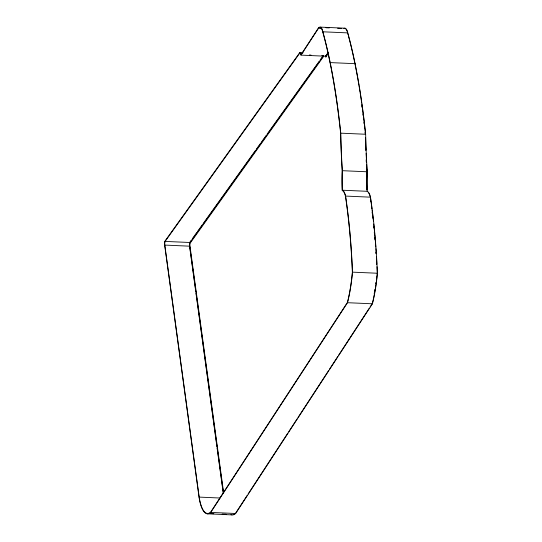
<?xml version="1.0" encoding="UTF-8"?>
<svg xmlns="http://www.w3.org/2000/svg" width="542" height="542" viewBox="0 0 542 542"><rect width="100%" height="100%" fill="white"/><g stroke="black" fill="none" stroke-linecap="round" stroke-linejoin="round"><path stroke-width="0.81" d="M366.853 171.977L366.805 173.46A82.743 26.05 -87.5 0 0 366.805 189.978M300.993 55.128L300.871 54.573A4.688 1.477 -87.5 0 0 299.875 52.98L164.978 241.603A3.57 1.125 -87.5 0 0 164.795 245.086L199.185 497.102A33.651 10.596 -87.5 0 0 210.723 512.041L347.436 302.402L347.978 300.18A75.745 23.848 -87.5 0 0 352.11 274.787L352.361 272.165A285.085 89.762 -87.5 0 0 345.484 196.306L345.301 195.554A16.666 5.244 -87.5 0 0 342.625 190.743L342.219 190.56L342.151 188.704A81.944 25.799 -87.5 0 1 342.151 172.342L342.205 170.75A315.458 99.328 -87.5 0 1 340.627 133.285A355.958 112.079 -87.5 0 0 330.078 62.825A318.608 100.324 -87.5 0 0 322.781 32.059L322.537 31.09A12.459 3.923 -87.5 0 0 318.527 28.245L300.993 55.128L325.898 56.226L328.201 52.689M323.208 56.144L189.883 242.701A3.57 1.125 -87.5 0 0 189.7 246.183L223.399 493.173M327.327 53.624L325.945 55.738A5.074 1.599 -87.5 0 0 325.877 55.419M328.513 53.055L325.789 57.235L325.566 56.199A3.889 1.226 -87.5 0 0 325.437 55.758M210.75 512.407L347.51 302.7A76.131 23.97 -87.5 0 0 352.49 272.145A285.688 89.958 -87.5 0 0 345.593 196.075A17.053 5.366 -87.5 0 0 342.334 190.215A81.557 25.677 -87.5 0 1 342.327 170.689A315.552 99.362 -87.5 0 1 340.749 133.163A356.44 112.235 -87.5 0 0 330.186 62.587A318.96 100.433 -87.5 0 0 322.876 31.795A12.852 4.045 -87.5 0 0 318.493 27.886L301.04 54.64A5.074 1.599 -87.5 0 0 299.767 52.601L164.958 241.102A3.957 1.247 -87.5 0 0 164.68 245.262L199.07 497.305A34.051 10.718 -87.5 0 0 210.75 512.407L235.655 513.504L372.415 303.798A76.131 23.97 -87.5 0 0 377.395 273.243A285.688 89.958 -87.5 0 0 370.498 197.173A17.053 5.366 -87.5 0 0 367.239 191.312A81.557 25.677 -87.5 0 1 367.232 171.787A315.552 99.362 -87.5 0 1 365.654 134.26A356.44 112.235 -87.5 0 0 355.091 63.685A318.96 100.433 -87.5 0 0 347.781 32.893A12.852 4.045 -87.5 0 0 343.811 28.584M235.628 513.139L247.172 495.429M248.094 494.013L287.816 433.105M288.744 431.689L297.057 418.939M297.978 417.523L328.466 370.782M329.387 369.366L337.7 356.616M338.621 355.2L369.109 308.459M370.03 307.043L372.34 303.5L372.882 301.277A75.745 23.848 -87.5 0 0 374.718 292.402M191.34 240.133L189.863 242.193A3.957 1.247 -87.5 0 0 189.537 244.225M192.329 238.758L196.753 232.565M197.735 231.19L202.166 224.998M203.148 223.622L255.302 150.696M256.285 149.321L260.709 143.129M261.698 141.753L266.122 135.561M267.104 134.186L319.258 61.26M320.241 59.884L323.195 55.758M323.723 56.253L190.032 243.344A2.771 0.874 -87.5 0 0 189.944 245.824L223.629 492.759M320.166 27.107L345.071 28.204M325.959 27.75L329.279 27.899M337.578 28.265L341.731 28.448M318.527 28.245L321.846 28.387M322.876 31.795L347.781 32.893M299.767 52.601L303.086 52.743M309.346 55.006L311.006 55.081M321.799 55.555L323.459 55.63M330.186 62.587L355.091 63.685M340.749 133.163L365.654 134.26M342.327 170.689L367.232 171.787M342.334 190.215L367.239 191.312M345.593 196.075L370.498 197.173M165.032 241.407L189.937 242.498M164.795 245.086L189.7 246.183M352.49 272.145L377.395 273.243M347.51 302.7L372.415 303.798M199.185 497.102L219.937 498.017M207.213 513.416L213.853 513.708M222.152 514.073L226.305 514.256M207.193 513.802L232.098 514.9M325.776 55.67L325.898 56.226M370.403 199.544L370.64 201.211M195.757 291.576L189.585 246.353A3.957 1.247 -87.5 0 1 189.531 245.675M195.987 293.249L216.895 446.486M217.118 448.159L223.175 492.543M365.037 132.343L365.2 133.867M366.677 169.063L366.812 171.252M235.655 513.504A34.051 10.718 -87.5 0 1 230.933 514.548M366.656 164.179A315.458 99.328 -87.5 0 0 367.11 171.848L367.056 173.44A81.944 25.799 -87.5 0 0 367.056 189.802M366.575 162.627A315.458 99.328 -87.5 0 1 366.135 153.271M366.006 150.134A315.458 99.328 -87.5 0 1 365.606 137.505M358.973 85.487A355.958 112.079 -87.5 0 0 354.983 63.922A318.608 100.324 -87.5 0 0 351.507 48.109M359.116 86.307A355.958 112.079 -87.5 0 1 360.051 92.093M360.186 92.926A355.958 112.079 -87.5 0 1 361.602 102.377M361.812 103.868A355.958 112.079 -87.5 0 1 363.323 115.148M363.418 115.907A355.958 112.079 -87.5 0 1 364.346 123.556M364.522 125.1A355.958 112.079 -87.5 0 1 365.45 133.603M347.679 33.157A318.608 100.324 -87.5 0 1 348.127 34.776M348.343 35.589A318.608 100.324 -87.5 0 1 350.274 43.028M350.43 43.658A318.608 100.324 -87.5 0 1 351.358 47.466M345.444 28.733A12.459 3.923 -87.5 0 1 345.83 29.004M346.202 29.41A12.459 3.923 -87.5 0 1 347.442 32.188M234.462 513.992A33.651 10.596 -87.5 0 1 233.284 514.46M376.412 281.223A75.745 23.848 -87.5 0 0 377.015 275.885L377.266 273.263A285.085 89.762 -87.5 0 0 376.975 266.698M376.331 281.887A75.745 23.848 -87.5 0 1 374.868 291.562M370.498 198.142A285.085 89.762 -87.5 0 1 371.934 208.595M372.13 210.113A285.085 89.762 -87.5 0 1 373.485 221.644M373.736 223.982A285.085 89.762 -87.5 0 1 374.136 227.897M374.217 228.683A285.085 89.762 -87.5 0 1 374.739 234.219M374.813 235.011A285.085 89.762 -87.5 0 1 375.227 239.801M375.355 241.407A285.085 89.762 -87.5 0 1 375.789 247.044M375.904 248.663A285.085 89.762 -87.5 0 1 376.236 253.541M376.439 256.813A285.085 89.762 -87.5 0 1 376.853 264.211M368.154 192.329A16.666 5.244 -87.5 0 1 369.014 193.528M369.278 194.05A16.666 5.244 -87.5 0 1 369.773 195.249M369.996 195.926A16.666 5.244 -87.5 0 1 370.206 196.651M366.284 162.072A316.738 99.735 -87.5 0 1 366.168 159.734M365.755 150.324A316.738 99.735 -87.5 0 1 365.586 145.595M361.792 105.751A355.261 111.862 -87.5 0 1 361.995 107.241M362.896 114.003A355.261 111.862 -87.5 0 1 363.086 115.521M363.37 117.797A355.261 111.862 -87.5 0 1 363.56 119.315M363.926 122.377A355.261 111.862 -87.5 0 1 364.102 123.908M364.454 126.991A355.261 111.862 -87.5 0 1 364.631 128.535M376.636 277.064A74.945 23.597 -87.5 0 1 376.494 278.385M376.012 282.321A74.945 23.597 -87.5 0 1 375.836 283.622M374.969 289.374A74.945 23.597 -87.5 0 1 374.752 290.627M374.502 292.077A74.945 23.597 -87.5 0 1 374.197 293.717M371.507 207.457A284.503 89.586 -87.5 0 1 371.704 208.968M372.083 212.003A284.503 89.586 -87.5 0 1 372.273 213.521M372.639 216.583A284.503 89.586 -87.5 0 1 372.815 218.121M373.736 226.651A284.503 89.586 -87.5 0 1 373.899 228.216M374.278 232.152A284.503 89.586 -87.5 0 1 374.427 233.731M374.779 237.694A284.503 89.586 -87.5 0 1 374.976 240.086M375.362 244.896A284.503 89.586 -87.5 0 1 375.484 246.508M375.884 252.165A284.503 89.586 -87.5 0 1 375.992 253.792M376.433 261.149A284.503 89.586 -87.5 0 1 376.602 264.435"/></g></svg>
